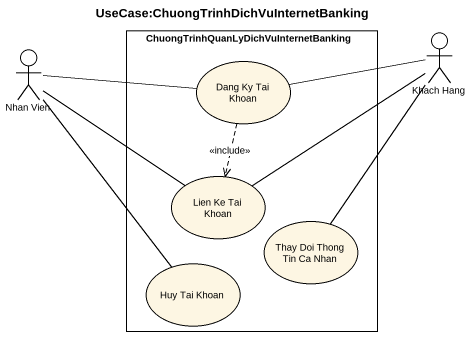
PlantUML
@startuml
title UseCase:ChuongTrinhDichVuInternetBanking
rectangle "ChuongTrinhQuanLyDichVuInternetBanking" as ChuongTrinhQuanLyDichVuInter {
  usecase "Dang Ky Tai Khoan" as Dang_Ky_Tai_Khoan
  usecase "Lien Ke Tai Khoan" as Lien_Ke_Tai_Khoan
  usecase "Thay Doi Thong Tin Ca Nhan" as Thay_Doi_Thong_Tin_Ca_Nhan
  usecase "Huy Tai Khoan" as Huy_Tai_Khoan
}
actor "Khach Hang" as Khach_Hang
actor "Nhan Vien" as Nhan_Vien
Khach_Hang -- Thay_Doi_Thong_Tin_Ca_Nhan
Nhan_Vien -right- Dang_Ky_Tai_Khoan
Nhan_Vien -- Lien_Ke_Tai_Khoan
Nhan_Vien -- Huy_Tai_Khoan
Dang_Ky_Tai_Khoan -right- Khach_Hang
Dang_Ky_Tai_Khoan ..> Lien_Ke_Tai_Khoan : <<include>>
Lien_Ke_Tai_Khoan -up- Khach_Hang
@enduml
